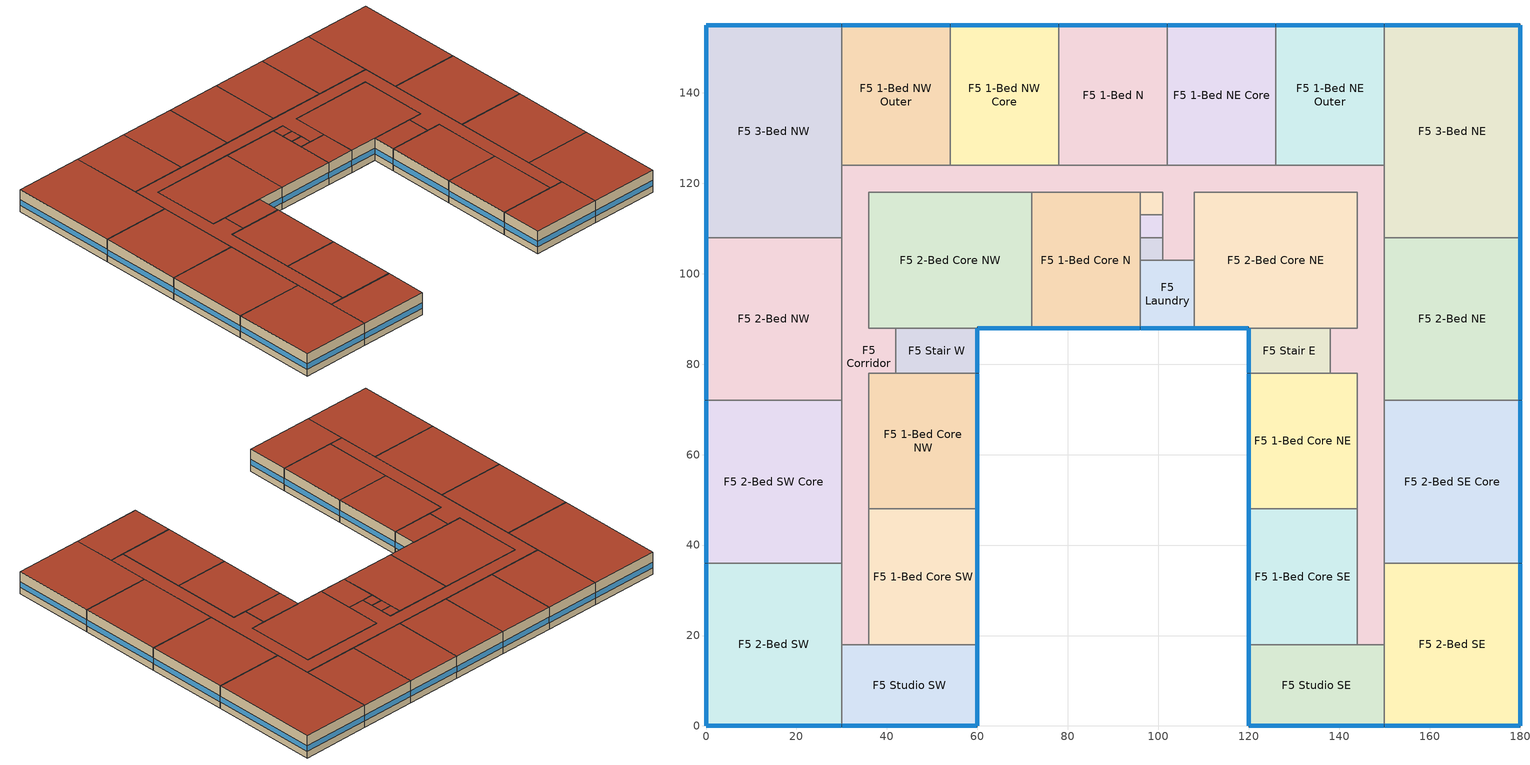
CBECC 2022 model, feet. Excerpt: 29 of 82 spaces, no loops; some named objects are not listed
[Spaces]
F5 1-Bed Core N
 floor inside (ResWoodFramedTypicalInteriorFloor): 96,118 96,88 72,88 72,118 z40
 wall outside (ResWoodWallU059): 72,88 96,88 z40:50
 wall to F5 Elevator S (WoodFramedInteriorWallU099): 96,103 96,108 z40:50
 wall to F5 Elevator N (WoodFramedInteriorWallU099): 96,113 96,118 z40:50
 wall to F5 2-Bed Core NW (WoodFramedInteriorWallU099): 72,118 72,88 z40:50
 wall to F5 Laundry (WoodFramedInteriorWallU099): 96,88 96,103 z40:50
 wall to F5 Corridor (WoodFramedInteriorWallU099): 96,118 72,118 z40:50
 wall to F5 Elevator Core (WoodFramedInteriorWallU099): 96,108 96,113 z40:50
 window (Res Fixed Window): 72.08,88 95.92,88 z42.95:45.47
 roof outside (WoodFramingAndOtherRoofU028): 96,88 96,118 72,118 72,88 z50
F5 Elevator S
 floor inside (ResWoodFramedTypicalInteriorFloor): 101,108 101,103 96,103 96,108 z40
 wall to F5 Corridor (WoodFramedInteriorWallU099): 101,103 101,108 z40:50
 wall to F5 Elevator Core (WoodFramedInteriorWallU099): 101,108 96,108 z40:50
 wall to F5 Laundry (WoodFramedInteriorWallU099): 96,103 101,103 z40:50
 roof outside (WoodFramingAndOtherRoofU028): 101,103 101,108 96,108 96,103 z50
F5 Elevator N
 floor inside (ResWoodFramedTypicalInteriorFloor): 101,118 101,113 96,113 96,118 z40
 wall to F5 Corridor (WoodFramedInteriorWallU099): 101,113 101,118 96,118 z40:50
 wall to F5 Elevator Core (WoodFramedInteriorWallU099): 96,113 101,113 z40:50
 roof outside (WoodFramingAndOtherRoofU028): 101,113 101,118 96,118 96,113 z50
F5 2-Bed Core NW
 floor inside (ResWoodFramedTypicalInteriorFloor): 72,118 72,88 36,88 36,118 z40
 wall outside (ResWoodWallU059): 60,88 72,88 z40:50
 wall to F5 Stair W (WoodFramedInteriorWallU099): 42,88 60,88 z40:50
 wall to F5 Corridor (WoodFramedInteriorWallU099): 72,118 36,118 36,88 42,88 z40:50
 window (Res Fixed Window): 60.08,88 71.92,88 z42.95:45.46
 roof outside (WoodFramingAndOtherRoofU028): 72,88 72,118 36,118 36,88 z50
F5 Laundry
 floor inside (ResWoodFramedTypicalInteriorFloor): 108,103 108,88 96,88 96,103 z40
 wall outside (ResWoodWallU059): 96,88 108,88 z40:50
 wall to F5 2-Bed Core NE (WoodFramedInteriorWallU099): 108,88 108,103 z40:50
 wall to F5 Corridor (WoodFramedInteriorWallU099): 108,103 101,103 z40:50
 window (Res Fixed Window): 96.08,88 107.92,88 z42.95:45.46
 roof outside (WoodFramingAndOtherRoofU028): 108,88 108,103 96,103 96,88 z50
F5 Corridor
 floor inside (ResWoodFramedTypicalInteriorFloor): 150,124 150,18 144,18 144,78 138,78 138,88 144,88 144,118 108,118 108,103 101,103 101,118 36,118 36,88 42,88 42,78 36,78 36,18 30,18 30,124 z40
 wall to F5 1-Bed Core NE (WoodFramedInteriorWallU099): 138,78 144,78 144,48 z40:50
 wall to F5 1-Bed Core NW (WoodFramedInteriorWallU099): 36,48 36,78 42,78 z40:50
 wall to F5 1-Bed Core SE (WoodFramedInteriorWallU099): 144,48 144,18 z40:50
 wall to F5 1-Bed Core SW (WoodFramedInteriorWallU099): 36,18 36,48 z40:50
 wall to F5 1-Bed N (WoodFramedInteriorWallU099): 102,124 78,124 z40:50
 wall to F5 1-Bed NE Core (WoodFramedInteriorWallU099): 126,124 102,124 z40:50
 wall to F5 1-Bed NE Outer (WoodFramedInteriorWallU099): 150,124 126,124 z40:50
 wall to F5 1-Bed NW Core (WoodFramedInteriorWallU099): 78,124 54,124 z40:50
 wall to F5 1-Bed NW Outer (WoodFramedInteriorWallU099): 54,124 30,124 z40:50
 wall to F5 2-Bed Core NE (WoodFramedInteriorWallU099): 108,103 108,118 144,118 144,88 138,88 z40:50
 wall to F5 2-Bed NE (WoodFramedInteriorWallU099): 150,72 150,108 z40:50
 wall to F5 2-Bed NW (WoodFramedInteriorWallU099): 30,108 30,72 z40:50
 wall to F5 2-Bed SE (WoodFramedInteriorWallU099): 150,18 150,36 z40:50
 wall to F5 2-Bed SE Core (WoodFramedInteriorWallU099): 150,36 150,72 z40:50
 wall to F5 2-Bed SW (WoodFramedInteriorWallU099): 30,36 30,18 z40:50
 wall to F5 2-Bed SW Core (WoodFramedInteriorWallU099): 30,72 30,36 z40:50
 wall to F5 3-Bed NE (WoodFramedInteriorWallU099): 150,108 150,124 z40:50
 wall to F5 3-Bed NW (WoodFramedInteriorWallU099): 30,124 30,108 z40:50
 wall to F5 Studio SW (WoodFramedInteriorWallU099): 30,18 36,18 z40:50
 wall to F5 Elevator Core (WoodFramedInteriorWallU099): 101,113 101,108 z40:50
 wall to F5 Stair E (WoodFramedInteriorWallU099): 138,88 138,78 z40:50
 wall to F5 Stair W (WoodFramedInteriorWallU099): 42,78 42,88 z40:50
 wall to F5 Studio SE (WoodFramedInteriorWallU099): 144,18 150,18 z40:50
 roof outside (WoodFramingAndOtherRoofU028): 150,18 150,124 30,124 30,18 36,18 36,78 42,78 42,88 36,88 36,118 101,118 101,103 108,103 108,118 144,118 144,88 138,88 138,78 144,78 144,18 z50
F5 Elevator Core
 floor inside (ResWoodFramedTypicalInteriorFloor): 101,113 101,108 96,108 96,113 z40
 roof outside (WoodFramingAndOtherRoofU028): 101,108 101,113 96,113 96,108 z50
F5 1-Bed Core NE
 floor inside (ResWoodFramedTypicalInteriorFloor): 144,78 144,48 120,48 120,78 z40
 wall outside (ResWoodWallU059): 120,78 120,48 z40:50
 wall to F5 1-Bed Core SE (WoodFramedInteriorWallU099): 120,48 144,48 z40:50
 wall to F5 Stair E (WoodFramedInteriorWallU099): 138,78 120,78 z40:50
 window (Res Fixed Window): 120,77.92 120,48.08 z42.95:45.47
 roof outside (WoodFramingAndOtherRoofU028): 144,48 144,78 120,78 120,48 z50
F5 1-Bed Core SE
 floor inside (ResWoodFramedTypicalInteriorFloor): 144,48 144,18 120,18 120,48 z40
 wall outside (ResWoodWallU059): 120,48 120,18 z40:50
 wall to F5 Studio SE (WoodFramedInteriorWallU099): 120,18 144,18 z40:50
 window (Res Fixed Window): 120,47.92 120,18.08 z42.95:45.47
 roof outside (WoodFramingAndOtherRoofU028): 144,18 144,48 120,48 120,18 z50
F5 Stair E
 floor inside (ResWoodFramedTypicalInteriorFloor): 138,88 138,78 120,78 120,88 z40
 wall outside (ResWoodWallU059): 120,88 120,78 z40:50
 wall to F5 2-Bed Core NE (WoodFramedInteriorWallU099): 138,88 120,88 z40:50
 window (Res Fixed Window): 120,87.92 120,78.08 z42.95:45.47
 roof outside (WoodFramingAndOtherRoofU028): 138,78 138,88 120,88 120,78 z50
F5 1-Bed Core NW
 floor inside (ResWoodFramedTypicalInteriorFloor): 60,78 60,48 36,48 36,78 z40
 wall outside (ResWoodWallU059): 60,48 60,78 z40:50
 wall to F5 Stair W (WoodFramedInteriorWallU099): 60,78 42,78 z40:50
 wall to F5 1-Bed Core SW (WoodFramedInteriorWallU099): 36,48 60,48 z40:50
 window (Res Fixed Window): 60,48.08 60,77.92 z42.95:45.47
 roof outside (WoodFramingAndOtherRoofU028): 60,48 60,78 36,78 36,48 z50
F5 Stair W
 floor inside (ResWoodFramedTypicalInteriorFloor): 60,88 60,78 42,78 42,88 z40
 wall outside (ResWoodWallU059): 60,78 60,88 z40:50
 window (Res Fixed Window): 60,78.08 60,87.92 z42.95:45.47
 roof outside (WoodFramingAndOtherRoofU028): 60,78 60,88 42,88 42,78 z50
F5 1-Bed Core SW
 floor inside (ResWoodFramedTypicalInteriorFloor): 60,48 60,18 36,18 36,48 z40
 wall outside (ResWoodWallU059): 60,18 60,48 z40:50
 wall to F5 Studio SW (WoodFramedInteriorWallU099): 36,18 60,18 z40:50
 window (Res Fixed Window): 60,18.08 60,47.92 z42.95:45.47
 roof outside (WoodFramingAndOtherRoofU028): 60,18 60,48 36,48 36,18 z50
F5 Studio SE
 floor inside (ResWoodFramedTypicalInteriorFloor): 150,18 150,0 120,0 120,18 z40
 wall outside (ResWoodWallU059): 120,18 120,0 150,0 z40:50
 wall to F5 2-Bed SE (WoodFramedInteriorWallU099): 150,0 150,18 z40:50
 window (Res Fixed Window): 120.08,0 149.92,0 / 120,17.92 120,0.08 z42.95:45.47
 roof outside (WoodFramingAndOtherRoofU028): 150,0 150,18 120,18 120,0 z50
F5 Studio SW
 floor inside (ResWoodFramedTypicalInteriorFloor): 60,18 60,0 30,0 30,18 z40
 wall outside (ResWoodWallU059): 30,0 60,0 60,18 z40:50
 wall to F5 2-Bed SW (WoodFramedInteriorWallU099): 30,18 30,0 z40:50
 window (Res Fixed Window): 30.08,0 59.92,0 / 60,0.08 60,17.92 z42.95:45.47
 roof outside (WoodFramingAndOtherRoofU028): 60,0 60,18 30,18 30,0 z50
F5 1-Bed N
 floor inside (ResWoodFramedTypicalInteriorFloor): 102,155 102,124 78,124 78,155 z40
 wall outside (ResWoodWallU059): 102,155 78,155 z40:50
 wall to F5 1-Bed NE Core (WoodFramedInteriorWallU099): 102,124 102,155 z40:50
 wall to F5 1-Bed NW Core (WoodFramedInteriorWallU099): 78,155 78,124 z40:50
 window (Res Fixed Window): 101.92,155 78.08,155 z42.95:45.47
 roof outside (WoodFramingAndOtherRoofU028): 102,124 102,155 78,155 78,124 z50
F5 1-Bed NE Core
 floor inside (ResWoodFramedTypicalInteriorFloor): 126,155 126,124 102,124 102,155 z40
 wall outside (ResWoodWallU059): 126,155 102,155 z40:50
 wall to F5 1-Bed NE Outer (WoodFramedInteriorWallU099): 126,124 126,155 z40:50
 window (Res Fixed Window): 125.92,155 102.08,155 z42.95:45.47
 roof outside (WoodFramingAndOtherRoofU028): 126,124 126,155 102,155 102,124 z50
F5 1-Bed NW Core
 floor inside (ResWoodFramedTypicalInteriorFloor): 78,155 78,124 54,124 54,155 z40
 wall outside (ResWoodWallU059): 78,155 54,155 z40:50
 wall to F5 1-Bed NW Outer (WoodFramedInteriorWallU099): 54,155 54,124 z40:50
 window (Res Fixed Window): 77.92,155 54.08,155 z42.95:45.47
 roof outside (WoodFramingAndOtherRoofU028): 78,124 78,155 54,155 54,124 z50
F5 1-Bed NE Outer
 floor inside (ResWoodFramedTypicalInteriorFloor): 150,155 150,124 126,124 126,155 z40
 wall outside (ResWoodWallU059): 150,155 126,155 z40:50
 wall to F5 3-Bed NE (WoodFramedInteriorWallU099): 150,124 150,155 z40:50
 window (Res Fixed Window): 149.92,155 126.08,155 z42.95:45.47
 roof outside (WoodFramingAndOtherRoofU028): 150,124 150,155 126,155 126,124 z50
F5 3-Bed NE
 floor inside (ResWoodFramedTypicalInteriorFloor): 180,155 180,108 150,108 150,155 z40
 wall outside (ResWoodWallU059): 180,108 180,155 150,155 z40:50
 wall to F5 2-Bed NE (WoodFramedInteriorWallU099): 150,108 180,108 z40:50
 window (Res Fixed Window): 180,108.08 180,154.92 / 179.92,155 150.08,155 z42.95:45.47
 roof outside (WoodFramingAndOtherRoofU028): 180,108 180,155 150,155 150,108 z50
F5 1-Bed NW Outer
 floor inside (ResWoodFramedTypicalInteriorFloor): 54,155 54,124 30,124 30,155 z40
 wall outside (ResWoodWallU059): 54,155 30,155 z40:50
 wall to F5 3-Bed NW (WoodFramedInteriorWallU099): 30,155 30,124 z40:50
 window (Res Fixed Window): 53.92,155 30.08,155 z42.95:45.47
 roof outside (WoodFramingAndOtherRoofU028): 54,124 54,155 30,155 30,124 z50
F5 3-Bed NW
 floor inside (ResWoodFramedTypicalInteriorFloor): 30,155 30,108 0,108 0,155 z40
 wall outside (ResWoodWallU059): 30,155 0,155 0,108 z40:50
 wall to F5 2-Bed NW (WoodFramedInteriorWallU099): 0,108 30,108 z40:50
 window (Res Fixed Window): 29.92,155 0.08,155 / 0,154.92 0,108.08 z42.95:45.47
 roof outside (WoodFramingAndOtherRoofU028): 30,108 30,155 0,155 0,108 z50
F5 2-Bed Core NE
 floor inside (ResWoodFramedTypicalInteriorFloor): 144,118 144,88 108,88 108,118 z40
 wall outside (ResWoodWallU059): 108,88 120,88 z40:50
 window (Res Fixed Window): 108.08,88 119.92,88 z42.95:45.46
 roof outside (WoodFramingAndOtherRoofU028): 144,88 144,118 108,118 108,88 z50
F5 2-Bed NE
 floor inside (ResWoodFramedTypicalInteriorFloor): 180,108 180,72 150,72 150,108 z40
 wall outside (ResWoodWallU059): 180,72 180,108 z40:50
 wall to F5 2-Bed SE Core (WoodFramedInteriorWallU099): 150,72 180,72 z40:50
 window (Res Fixed Window): 180,72.08 180,107.92 z42.95:45.47
 roof outside (WoodFramingAndOtherRoofU028): 180,72 180,108 150,108 150,72 z50
F5 2-Bed SE Core
 floor inside (ResWoodFramedTypicalInteriorFloor): 180,72 180,36 150,36 150,72 z40
 wall outside (ResWoodWallU059): 180,36 180,72 z40:50
 wall to F5 2-Bed SE (WoodFramedInteriorWallU099): 150,36 180,36 z40:50
 window (Res Fixed Window): 180,36.08 180,71.92 z42.95:45.47
 roof outside (WoodFramingAndOtherRoofU028): 180,36 180,72 150,72 150,36 z50
F5 2-Bed NW
 floor inside (ResWoodFramedTypicalInteriorFloor): 30,108 30,72 0,72 0,108 z40
 wall outside (ResWoodWallU059): 0,108 0,72 z40:50
 wall to F5 2-Bed SW Core (WoodFramedInteriorWallU099): 0,72 30,72 z40:50
 window (Res Fixed Window): 0,107.92 0,72.08 z42.95:45.47
 roof outside (WoodFramingAndOtherRoofU028): 30,72 30,108 0,108 0,72 z50
F5 2-Bed SW Core
 floor inside (ResWoodFramedTypicalInteriorFloor): 30,72 30,36 0,36 0,72 z40
 wall outside (ResWoodWallU059): 0,72 0,36 z40:50
 wall to F5 2-Bed SW (WoodFramedInteriorWallU099): 0,36 30,36 z40:50
 window (Res Fixed Window): 0,71.92 0,36.08 z42.95:45.47
 roof outside (WoodFramingAndOtherRoofU028): 30,36 30,72 0,72 0,36 z50
F5 2-Bed SE
 floor inside (ResWoodFramedTypicalInteriorFloor): 180,36 180,0 150,0 150,36 z40
 wall outside (ResWoodWallU059): 150,0 180,0 180,36 z40:50
 window (Res Fixed Window): 180,0.08 180,35.92 / 150.08,0 179.92,0 z42.95:45.47
 roof outside (WoodFramingAndOtherRoofU028): 180,0 180,36 150,36 150,0 z50
F5 2-Bed SW
 floor inside (ResWoodFramedTypicalInteriorFloor): 30,36 30,0 0,0 0,36 z40
 wall outside (ResWoodWallU059): 0,36 0,0 30,0 z40:50
 window (Res Fixed Window): 0,35.92 0,0.08 / 0.08,0 29.92,0 z42.95:45.47
 roof outside (WoodFramingAndOtherRoofU028): 30,0 30,36 0,36 0,0 z50
[Proj]
Mid-Rise Mixed-Use (5-story): Ruleset=CA 2022 Nonresidential, Vers. 1.0 Alpha (T24N_2022.bin); GasType=NaturalGas; CliZn=ClimateZone12; WeatherStation=CTZ12S22A; HVACAutoSizing=0; UseExcptDsgnModel=0; AutoHardSizeAirFlowPerSqFt=0.58278; AutoHardSizeAirFlowPerTon=350; RunTitle=Mid-Rise Mixed-Use (5-story); AnalysisType=Title24ProposedOnly; DebugScreen=1
[Bldg]
Building 1: BldgAz=0; AboveGrdStoryCnt=5
[Mat]
Gypsum Board - 1/2 in.: CodeCat=Bldg Board and Siding; CodeItem=Gypsum Board - 1/2 in.
Gypsum Board - 5/8 in.: CodeCat=Bldg Board and Siding; CodeItem=Gypsum Board - 5/8 in.
Carpet - 3/4 in.: CodeCat=Finish Materials; CodeItem=Carpet - 3/4 in.
Plywood - 5/8 in.: CodeCat=Bldg Board and Siding; CodeItem=Plywood - 5/8 in.
Compliance Insulation R1.54: CodeCat=Insulation Board; CodeItem=Compliance Insulation R1.54
Compliance Insulation R1.00: CodeCat=Insulation Board; CodeItem=Compliance Insulation R1.00
Compliance Insulation R1.35: CodeCat=Insulation Board; CodeItem=Compliance Insulation R1.35
WoodFrameWall16inOC R11.25: CodeCat=Composite; FrmMat=Wood; FrmConfig=Wall16inOC; FrmDepth=3_5In; CavityIns=11.25
WoodRoof16OCCavInsR38: CodeCat=Composite; FrmMat=Wood; FrmConfig=Roof16inOC; FrmDepth=7_25In; CavityIns=38
Building Paper - 1/16 in.: CodeCat=Building Membrane; CodeItem=Building Paper - 1/16 in.
Fiberboard sheathing - 1/2 in.: CodeCat=Bldg Board and Siding; CodeItem=Fiberboard sheathing - 1/2 in.
Roofing felt - 1/8 in.: CodeCat=Building Membrane; CodeItem=Roofing felt - 1/8 in.
WoodFloor16inOCCavInsR0: CodeCat=Composite; FrmMat=Wood; FrmConfig=Floor16inOC; FrmDepth=5_5In
Compliance Insulation R0.20: CodeCat=Insulation Board; CodeItem=Compliance Insulation R0.20
Compliance Insulation R5.00: CodeCat=Insulation Board; CodeItem=Compliance Insulation R5.00
WoodFrameWall16inOCCavInsR21: CodeCat=Composite; FrmMat=Wood; FrmConfig=Wall16inOC; FrmDepth=5_5In; CavityIns=21
Compliance Insulation R2.00: CodeCat=Insulation Board; CodeItem=Compliance Insulation R2.00
[ConsAssm]
Name | SpecMthd | ExtRoughness | MatRef[1] | MatRef[2] | MatRef[3] | MatRef[4] | MatRef[5] | CompatibleSurfType | CRRCInitialRefl | CRRCAgedRefl | CRRCInitialEmit | CRRCAgedEmit | CRRCProdID | MatRef[6] | MatRef[7] | MatRef[8] | MatRef[9]
ResWoodWallU059 | Layers | Smooth | Compliance Insulation R5.00 | Compliance Insulation R2.00 | Gypsum Board - 5/8 in. | WoodFrameWall16inOCCavInsR21 | Gypsum Board - 5/8 in.
WoodFramedInteriorWallU099 | Layers | MediumSmooth | Gypsum Board - 1/2 in. | WoodFrameWall16inOC R11.25 | Gypsum Board - 1/2 in.
WoodFramingAndOtherRoofU028 |  |  | Roofing felt - 1/8 in. | Building Paper - 1/16 in. | Fiberboard sheathing - 1/2 in. | Compliance Insulation R1.54 | Compliance Insulation R1.35 | Roof | 0.1 | 0.1 | 0.75 | 0.75 | xx | Compliance Insulation R0.20 | Compliance Insulation R1.00 | Gypsum Board - 1/2 in. | WoodRoof16OCCavInsR38
ResWoodFramedTypicalInteriorFloor |  |  | Gypsum Board - 1/2 in. | WoodFloor16inOCCavInsR0 | Plywood - 5/8 in. | Carpet - 3/4 in. |  | InteriorFloor
[FenCons]
Res Fixed Window: FenProdType=OperableWindow; SHGC=0.23; UFactor=0.22; VT=0.42
[Story]
Building Story Residential Floor 5
[Spc] Story=Building Story Residential Floor 5
Name | ThrmlZnRef | Vol | SpcFuncDefaultsRef | RecptPwrDens | GasEqpPwrDens | ProcElecPwrDens | ProcElecSchRef | ProcElecLatFrac | ProcGasPwrDens | ProcGasSchRef | ProcGasLatFrac | ProcGasLostFrac | DwellingUnitTypeCnt[2] | ResSpcDHWFeaturesRef[2] | DwellingUnitTypeCnt[3] | ResSpcDHWFeaturesRef[3] | DwellingUnitTypeCnt[4] | ResSpcDHWFeaturesRef[4] | CondgType | SpcFunc | IntLPDReg | OccSensorCtrl | SHWFluidSegRef | DwellingUnitTypeCnt[1] | ResSpcDHWFeaturesRef[1]
F5 1-Bed Core N | Thermal Zone: F5 1-Bed Core N | 7200 | Residential Space | 0.39 | 1.05 | 0.04 | ResidentialLivingReceptacle | 0.12 | 1.63 | ResidentialLivingGasEquip | 0.15 | 0.7 | 1 | F5 1-Bed Core N rsd1
F5 1-Bed Core NE | Thermal Zone: F5 1-Bed Core East | 7200 | Residential Space | 0.39 | 1.05 | 0.04 | ResidentialLivingReceptacle | 0.12 | 1.63 | ResidentialLivingGasEquip | 0.15 | 0.7 | 1 | F5 1-Bed Core NE rsd1
F5 1-Bed Core NW | Thermal Zone: F5 1-Bed Core West | 7200 | Residential Space | 0.39 | 1.05 | 0.04 | ResidentialLivingReceptacle | 0.12 | 1.63 | ResidentialLivingGasEquip | 0.15 | 0.7 | 1 | F5 1-Bed Core NW rsd1
F5 1-Bed Core SE | Thermal Zone: F5 1-Bed Core East | 7200 | Residential Space | 0.39 | 1.05 | 0.04 | ResidentialLivingReceptacle | 0.12 | 1.63 | ResidentialLivingGasEquip | 0.15 | 0.7 | 1 | F5 1-Bed Core SE rsd1
F5 1-Bed Core SW | Thermal Zone: F5 1-Bed Core West | 7200 | Residential Space | 0.39 | 1.05 | 0.04 | ResidentialLivingReceptacle | 0.12 | 1.63 | ResidentialLivingGasEquip | 0.15 | 0.7 | 1 | F5 1-Bed Core SW rsd1
F5 1-Bed N | Thermal Zone: F5 1-Bed North | 7440 | Residential Space | 0.39 | 1.05 | 0.04 | ResidentialLivingReceptacle | 0.12 | 1.63 | ResidentialLivingGasEquip | 0.15 | 0.7 | 1 | F5 1-Bed N rsd1
F5 1-Bed NE Core | Thermal Zone: F5 1-Bed North | 7440 | Residential Space | 0.39 | 1.05 | 0.04 | ResidentialLivingReceptacle | 0.12 | 1.63 | ResidentialLivingGasEquip | 0.15 | 0.7 | 1 | F5 1-Bed NE Core rsd1
F5 1-Bed NE Outer | Thermal Zone: F5 1-Bed North | 7440 | Residential Space | 0.39 | 1.05 | 0.04 | ResidentialLivingReceptacle | 0.12 | 1.63 | ResidentialLivingGasEquip | 0.15 | 0.7 | 1 | F5 1-Bed NE Outer rsd1
F5 1-Bed NW Core | Thermal Zone: F5 1-Bed North | 7440 | Residential Space | 0.39 | 1.05 | 0.04 | ResidentialLivingReceptacle | 0.12 | 1.63 | ResidentialLivingGasEquip | 0.15 | 0.7 | 1 | F5 1-Bed NW Core rsd1
F5 1-Bed NW Outer | Thermal Zone: F5 1-Bed North | 7440 | Residential Space | 0.39 | 1.05 | 0.04 | ResidentialLivingReceptacle | 0.12 | 1.63 | ResidentialLivingGasEquip | 0.15 | 0.7 | 1 | F5 1-Bed NW Outer rsd1
F5 2-Bed Core NE | Thermal Zone: F5 2-Bed Core NE-NW | 10800 | Residential Space | 0.33 | 0.79 | 0.03 | ResidentialLivingReceptacle | 0.12 | 1.52 | ResidentialLivingGasEquip | 0.15 | 0.7 |  |  | 1 | F5 2-Bed Core NE rsd2
F5 2-Bed Core NW | Thermal Zone: F5 2-Bed Core NE-NW | 10800 | Residential Space | 0.33 | 0.79 | 0.03 | ResidentialLivingReceptacle | 0.12 | 1.52 | ResidentialLivingGasEquip | 0.15 | 0.7 |  |  | 1 | F5 2-Bed Core NW rsd2
F5 2-Bed NE | Thermal Zone: F5 2-Bed East | 10800 | Residential Space | 0.33 | 0.79 | 0.03 | ResidentialLivingReceptacle | 0.12 | 1.52 | ResidentialLivingGasEquip | 0.15 | 0.7 |  |  | 1 | F5 2-Bed NE rsd2
F5 2-Bed NW | Thermal Zone: F5 2-Bed West | 10800 | Residential Space | 0.33 | 0.79 | 0.03 | ResidentialLivingReceptacle | 0.12 | 1.52 | ResidentialLivingGasEquip | 0.15 | 0.7 |  |  | 1 | F5 2-Bed NW rsd2
F5 2-Bed SE | Thermal Zone: F5 2-Bed East | 10800 | Residential Space | 0.33 | 0.79 | 0.03 | ResidentialLivingReceptacle | 0.12 | 1.52 | ResidentialLivingGasEquip | 0.15 | 0.7 |  |  | 1 | F5 2-Bed SE rsd2
F5 2-Bed SE Core | Thermal Zone: F5 2-Bed East | 10800 | Residential Space | 0.33 | 0.79 | 0.03 | ResidentialLivingReceptacle | 0.12 | 1.52 | ResidentialLivingGasEquip | 0.15 | 0.7 |  |  | 1 | F5 2-Bed SE Core rsd2
F5 2-Bed SW | Thermal Zone: F5 2-Bed West | 10800 | Residential Space | 0.33 | 0.79 | 0.03 | ResidentialLivingReceptacle | 0.12 | 1.52 | ResidentialLivingGasEquip | 0.15 | 0.7 |  |  | 1 | F5 2-Bed SW rsd2
F5 2-Bed SW Core | Thermal Zone: F5 2-Bed West | 10800 | Residential Space | 0.33 | 0.79 | 0.03 | ResidentialLivingReceptacle | 0.12 | 1.52 | ResidentialLivingGasEquip | 0.15 | 0.7 |  |  | 1 | F5 2-Bed SW Core rsd2
F5 3-Bed NE | Thermal Zone: F5 3-Bed NE | 14100 | Residential Space | 0.3 | 0.65 | 0.02 | ResidentialLivingReceptacle | 0.12 | 1.14 | ResidentialLivingGasEquip | 0.15 | 0.7 |  |  |  |  | 1 | F5 3-Bed NE rsd3
F5 3-Bed NW | Thermal Zone: F5 3-Bed NW | 14100 | Residential Space | 0.3 | 0.65 | 0.02 | ResidentialLivingReceptacle | 0.12 | 1.14 | ResidentialLivingGasEquip | 0.15 | 0.7 |  |  |  |  | 1 | F5 3-Bed NW rsd3
F5 Corridor | Thermal Zone: F5 Corridor | 21450 |  |  |  |  |  |  |  |  |  |  |  |  |  |  |  |  | DirectlyConditioned | Corridor Area | 0.4 | 1
F5 Elevator Core; F5 Elevator N; F5 Elevator S | Thermal Zone: F5 Corridor | 250 | Elevator |  |  |  |  |  |  |  |  |  |  |  |  |  |  |  | IndirectlyConditioned |  | 0.4
F5 Laundry | Thermal Zone: F5 Laundry | 1800 |  |  |  |  |  |  |  |  |  |  |  |  |  |  |  |  | DirectlyConditioned | Laundry Area | 0.45 |  | DHW Supply Gas
F5 Stair E; F5 Stair W | Thermal Zone: F5 Corridor | 1800 |  |  |  |  |  |  |  |  |  |  |  |  |  |  |  |  | DirectlyConditioned | Stairwell | 0.6 | 1
F5 Studio SE | Thermal Zone: F5 Studio SE | 5400 | Residential Space | 0.52 | 1.4 | 0.04 | ResidentialLivingReceptacle | 0.12 | 1.94 | ResidentialLivingGasEquip | 0.15 | 0.7 |  |  |  |  |  |  |  |  |  |  |  | 1 | F5 Studio SE rsd0
F5 Studio SW | Thermal Zone: F5 Studio SW | 5400 | Residential Space | 0.52 | 1.4 | 0.04 | ResidentialLivingReceptacle | 0.12 | 1.94 | ResidentialLivingGasEquip | 0.15 | 0.7 |  |  |  |  |  |  |  |  |  |  |  | 1 | F5 Studio SW rsd0
[ThrmlZn] Type=Conditioned; ExhSrc=VentilationSystem
Name | HVACZnCnt | PriAirCondgSysRef[1] | VentSysRef
Thermal Zone: F5 1-Bed North | 5 | ZnSys F5 1-Bed North | Bal F5 1-Bed North
Thermal Zone: F5 2-Bed Core NE-NW | 2 | ZnSys F5 2-Bed Core NE-NW | Bal F5 2-Bed Core NE-NW
Thermal Zone: F5 1-Bed Core N |  | ZnSys F5 1-Bed Core N | Bal F5 1-Bed Core N
Thermal Zone: F5 1-Bed Core West | 2 | ZnSys F5 1-Bed Core West | Bal F5 1-Bed Core West
Thermal Zone: F5 1-Bed Core East | 2 | ZnSys F5 1-Bed Core East | Bal F5 1-Bed Core East
Thermal Zone: F5 2-Bed East | 3 | ZnSys F5 2-Bed East | Bal F5 2-Bed East
Thermal Zone: F5 2-Bed West | 3 | ZnSys F5 2-Bed West | Bal F5 2-Bed West
Thermal Zone: F5 3-Bed NE |  | ZnSys F5 3-Bed NE | Bal F5 3-Bed NE
Thermal Zone: F5 3-Bed NW |  | ZnSys F5 3-Bed NW | Bal F5 3-Bed NW
Thermal Zone: F5 Studio SE |  | ZnSys F5 Studio SE | Bal F5 Studio SE
Thermal Zone: F5 Studio SW |  | ZnSys F5 Studio SW | Bal F5 Studio SW
Thermal Zone: F5 Corridor |  | ZnSys F5 Corridor | Bal F5 Corridor
Thermal Zone: F5 Laundry |  | ZnSys F5 Laundry | Bal F5 Laundry
[SpcFuncDefaults]
Name | SpcFunc | ResDHWSysRef | VentSpcFunc | SHWFluidSegRef
Residential Space | High-Rise Residential Living Spaces | Residential DHW System
Elevator | Electrical, Mechanical, Telephone Rooms |  | General - Unoccupied | DHW Supply Elec
[Sch] Type=Fraction; EndMonth[1]=12; EndDay[1]=31
Name | SchWeekRef[1]
ResidentialLivingReceptacle | ResidentialLivingReceptacleWk
ResidentialLivingGasEquip | ResidentialLivingGasEquipWk
[SchWeek] Type=Fraction; SchDayClgDDRef=OnDay; SchDayHtgDDRef=OffDay
Name | SchDaySunRef | SchDayMonRef | SchDayTueRef | SchDayWedRef | SchDayThuRef | SchDayFriRef | SchDaySatRef | SchDayHolRef
ResidentialLivingReceptacleWk | ResidentialLivingReceptacleSun | ResidentialLivingReceptacleWD | ResidentialLivingReceptacleWD | ResidentialLivingReceptacleWD | ResidentialLivingReceptacleWD | ResidentialLivingReceptacleWD | ResidentialLivingReceptacleSat | ResidentialLivingReceptacleSun
ResidentialLivingGasEquipWk | ResidentialLivingGasEquipSun | ResidentialLivingGasEquipWD | ResidentialLivingGasEquipWD | ResidentialLivingGasEquipWD | ResidentialLivingGasEquipWD | ResidentialLivingGasEquipWD | ResidentialLivingGasEquipSat | ResidentialLivingGasEquipSun
[SchDay] Type=Fraction
Name | Hr
ResidentialLivingReceptacleSun; ResidentialLivingReceptacleSat | ( 0.54, 0.5, 0.47, 0.47, 0.45, 0.48, 0.55, 0.59, 0.56, 0.54, 0.55, 0.55, 0.54, 0.56, 0.59, 0.62, 0.7, 0.8, 0.85, 0.86, 0.87, 0.86, 0.77, 0.65 )
ResidentialLivingReceptacleWD | ( 0.54, 0.49, 0.47, 0.47, 0.44, 0.49, 0.55, 0.59, 0.55, 0.53, 0.54, 0.53, 0.53, 0.55, 0.58, 0.61, 0.71, 0.82, 0.87, 0.87, 0.88, 0.86, 0.77, 0.65 )
OnDay | ( 1, 1, 1, 1, 1, 1, 1, 1, 1, 1, 1, 1, 1, 1, 1, 1, 1, 1, 1, 1, 1, 1, 1, 1 )
OffDay | ( 0, 0, 0, 0, 0, 0, 0, 0, 0, 0, 0, 0, 0, 0, 0, 0, 0, 0, 0, 0, 0, 0, 0, 0 )
ResidentialLivingGasEquipSun; ResidentialLivingGasEquipSat | ( 0.02, 0.02, 0.01, 0.01, 0.01, 0.02, 0.04, 0.12, 0.21, 0.21, 0.2, 0.24, 0.28, 0.26, 0.28, 0.3, 0.4, 0.62, 0.57, 0.32, 0.14, 0.06, 0.04, 0.02 )
ResidentialLivingGasEquipWD | ( 0.02, 0.02, 0.02, 0.02, 0.02, 0.06, 0.08, 0.11, 0.12, 0.1, 0.09, 0.13, 0.16, 0.15, 0.16, 0.23, 0.5, 0.84, 0.79, 0.43, 0.18, 0.09, 0.05, 0.04 )
